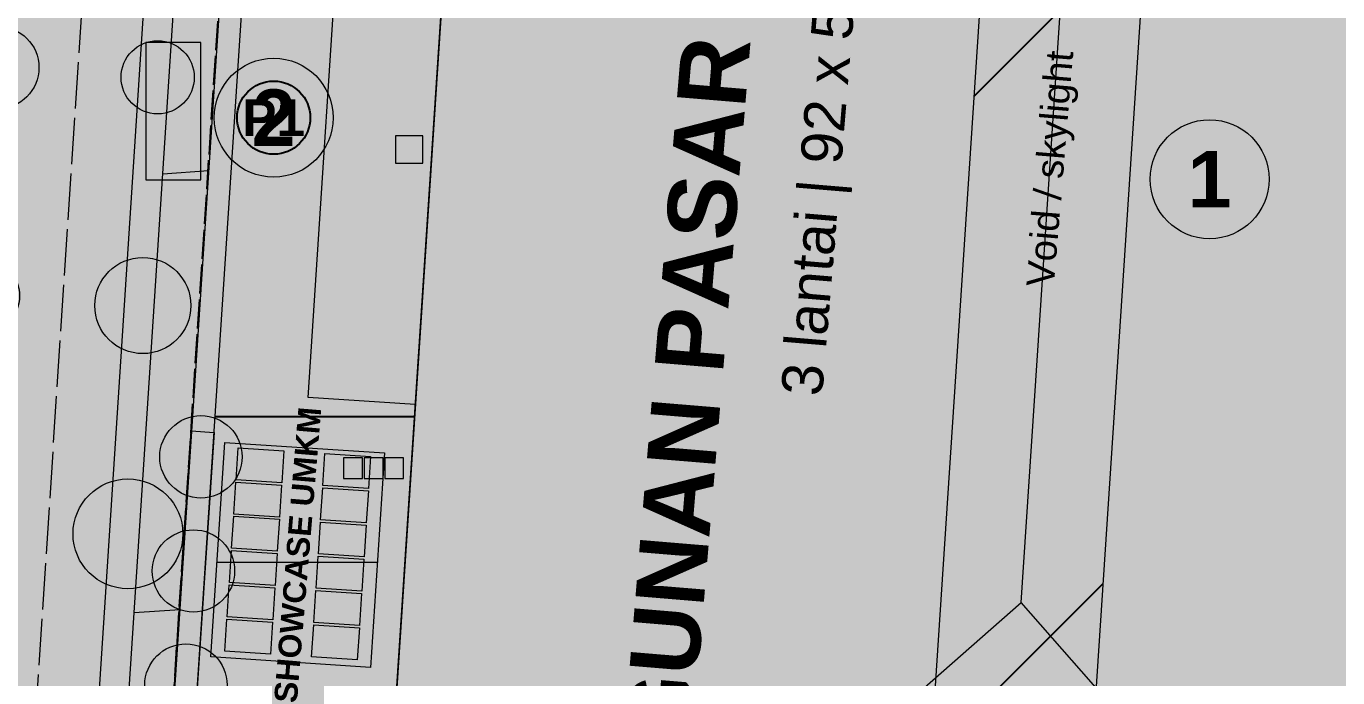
# Model space of a CAD drawing. Header units: metres. Extents: x 305859 to 307221, y 9155922 to 9156786.
# Drawn here: x 306875.2 to 306932.5, y 9156313.9 to 9156342.4 of the extents above; entities that cross this region are included whole.
import ezdxf
from ezdxf.enums import TextEntityAlignment as Align

# ---------------------------------------------------------------- set-up
doc = ezdxf.new("R2010")
doc.units = ezdxf.units.M
doc.linetypes.add('DASHED', pattern=[1.524, 1.27, -0.254])
doc.linetypes.add('DASHED2', pattern=[0.762, 0.635, -0.127])
for name, color, linetype, lineweight, true_color in [('A-ALUR_WISATA', 7, 'DASHED2', 50, 0xeb7800), ('A-PINTU', 7, 'Continuous', 25, 0xc81414), ('B-BATAS_HPL_INDIKATIF', 7, 'DASHED', 25, 0x781414), ('B-BAYANGAN', 7, 'Continuous', 0, 0x76786c), ('D-PASAR_BANGUNAN', 7, 'Continuous', 35, 0xb03a2e), ('D-SHOWCASE_LAPAK', 7, 'Continuous', 13, 0xe98c2c), ('D-SHOWCASE_PLAZA', 7, 'Continuous', 13, 0xf7e3a3), ('J-BADAN_KOLEKTOR', 7, 'Continuous', 13, 0x6e6e6e), ('J-MARKA_TEPI', 7, 'Continuous', 13, 0xffffff), ('J-SUMBU_KOLEKTOR', 7, 'DASHED', 18, 0xffffff), ('P-TROTOAR_AYANI', 7, 'Continuous', 9, 0xd6c8b2), ('S-ZEBRA_CROSS', 7, 'Continuous', 0, 0xffffff), ('T-LABEL_ELEMEN', 7, 'Continuous', 0, 0x141414), ('T-NOMOR_ELEMEN', 7, 'Continuous', 18, 0x141414), ('U-HIDRAN', 7, 'Continuous', 18, 0xdc1e1e), ('U-PENANDA', 7, 'Continuous', 18, 0x192d78), ('V-JALUR_HIJAU_AYANI', 7, 'Continuous', 0, 0x96cd78), ('V-POHON_PENEDUH', 7, 'Continuous', 13, 0x288232)]:
    doc.layers.add(name, color=color, linetype=linetype, lineweight=lineweight, true_color=true_color)
for name, color, linetype in [('D-HALAMAN_DEPAN', 7, 'Continuous'), ('D-PASAR_KANOPI', 7, 'Continuous'), ('D-PASAR_SKYLIGHT', 7, 'Continuous'), ('G-PERKERASAN', 7, 'Continuous'), ('G-TANAH', 7, 'Continuous'), ('J-MARKA_JALAN', 7, 'Continuous'), ('U-HALTE', 7, 'Continuous'), ('U-TITIK_PILAH', 7, 'Continuous'), ('V-PLANTER_DEPAN', 7, 'Continuous')]:
    doc.layers.add(name, color=color, linetype=linetype)
doc.styles.add('ARIAL', font='arial.ttf')
doc.styles.add('ARIALB', font='arialbd.ttf')

# ---------------------------------------------------------------- blocks, each defined once
blk = doc.blocks.new('PILAH')
at = {"true_color": 0x2e8c40}
h = blk.add_hatch(color=97, dxfattribs=at)
h.dxf.hatch_style = 1
h.paths.add_polyline_path([(-0.9, -0.3), (-0.35, -0.3), (-0.35, 0.3), (-0.9, 0.3)])
at = {"true_color": 0xecb01e}
h = blk.add_hatch(color=40, dxfattribs=at)
h.dxf.hatch_style = 1
h.paths.add_polyline_path([(-0.3, -0.3), (0.25, -0.3), (0.25, 0.3), (-0.3, 0.3)])
at = {"true_color": 0x6e6e6e}
h = blk.add_hatch(color=8, dxfattribs=at)
h.dxf.hatch_style = 1
h.paths.add_polyline_path([(0.3, -0.3), (0.85, -0.3), (0.85, 0.3), (0.3, 0.3)])
at = {"color": 250, "lineweight": 9, "true_color": 0x1e1e1e}
for points in [[(-0.9, -0.3), (-0.35, -0.3), (-0.35, 0.3), (-0.9, 0.3)], [(-0.3, -0.3), (0.25, -0.3), (0.25, 0.3), (-0.3, 0.3)], [(0.3, -0.3), (0.85, -0.3), (0.85, 0.3), (0.3, 0.3)]]:
    blk.add_lwpolyline(points, close=True, dxfattribs=at)
blk = doc.blocks.new('POHON')
at = {"true_color": 0x347638}
h = blk.add_hatch(color=97, dxfattribs=at)
h.dxf.hatch_style = 1
edge = h.paths.add_edge_path()
edge.add_arc((0, 0), 1, 0, 360)
at = {"true_color": 0x3e843e}
h = blk.add_hatch(color=97, dxfattribs=at)
h.dxf.hatch_style = 1
edge = h.paths.add_edge_path()
edge.add_arc((0, 0.78), 0.32, 0, 360)
h = blk.add_hatch(color=97, dxfattribs=at)
h.dxf.hatch_style = 1
edge = h.paths.add_edge_path()
edge.add_arc((-0.552, 0.552), 0.32, 0, 360)
at = {"true_color": 0x62a556}
h = blk.add_hatch(color=85, dxfattribs=at)
h.dxf.hatch_style = 1
edge = h.paths.add_edge_path()
edge.add_arc((-0.2, 0.22), 0.55, 0, 360)
at = {"true_color": 0x3e843e}
h = blk.add_hatch(color=97, dxfattribs=at)
h.dxf.hatch_style = 1
edge = h.paths.add_edge_path()
edge.add_arc((0.552, 0.552), 0.32, 0, 360)
at = {"true_color": 0x697060}
h = blk.add_hatch(color=251, dxfattribs=at)
h.dxf.hatch_style = 1
edge = h.paths.add_edge_path()
edge.add_arc((0.38, -0.38), 1, 0, 360)
at = {"true_color": 0x3e843e}
h = blk.add_hatch(color=97, dxfattribs=at)
h.dxf.hatch_style = 1
edge = h.paths.add_edge_path()
edge.add_arc((-0.78, 0), 0.32, 0, 360)
h = blk.add_hatch(color=97, dxfattribs=at)
h.dxf.hatch_style = 1
edge = h.paths.add_edge_path()
edge.add_arc((0.78, 0), 0.32, 0, 360)
h = blk.add_hatch(color=97, dxfattribs=at)
h.dxf.hatch_style = 1
edge = h.paths.add_edge_path()
edge.add_arc((-0.552, -0.552), 0.32, 0, 360)
h = blk.add_hatch(color=97, dxfattribs=at)
h.dxf.hatch_style = 1
edge = h.paths.add_edge_path()
edge.add_arc((0.552, -0.552), 0.32, 0, 360)
h = blk.add_hatch(color=97, dxfattribs=at)
h.dxf.hatch_style = 1
edge = h.paths.add_edge_path()
edge.add_arc((0, -0.78), 0.32, 0, 360)
at = {"color": 99, "lineweight": 9, "true_color": 0x235528}
blk.add_circle((0, 0), 1, dxfattribs=at)
blk = doc.blocks.new('HIDRAN')
h = blk.add_hatch(color=1)
h.dxf.hatch_style = 1
h.paths.add_polyline_path([(-0.6, -0.6), (0.6, -0.6), (0.6, 0.6), (-0.6, 0.6)])
at = {"color": 7}
blk.add_lwpolyline([(-0.6, -0.6), (0.6, -0.6), (0.6, 0.6), (-0.6, 0.6)], close=True, dxfattribs=at)
blk = doc.blocks.new('PENANDA')
at = {"true_color": 0x192d78}
h = blk.add_hatch(color=166, dxfattribs=at)
h.dxf.hatch_style = 1
h.paths.add_polyline_path([(0, 1.6), (-1.4, -0.9), (1.4, -0.9)])
blk = doc.blocks.new('PINTU_PEJALAN_KAKI')
at = {"true_color": 0x148c3c}
h = blk.add_hatch(color=116, dxfattribs=at)
h.dxf.hatch_style = 1
edge = h.paths.add_edge_path()
edge.add_arc((0, 0), 1.6, 0, 360)
at = {"color": 7}
blk.add_circle((0, 0), 1.6, dxfattribs=at)

msp = doc.modelspace()

# ---------------------------------------------------------------- hatches: boundary and pattern name
at = {"layer": 'A-ALUR_WISATA', "true_color": 0xeb7800}
h = msp.add_hatch(color=30, dxfattribs=at)
h.dxf.hatch_style = 1
h.paths.add_polyline_path([(306884.032, 9156315.926), (306884.059, 9156315.983), (306884.435, 9156316.71), (306884.47, 9156316.771), (306884.889, 9156317.432), (306885.256, 9156318.011), (306885.57, 9156318.507), (306885.832, 9156318.92), (306886.042, 9156319.251), (306886.199, 9156319.499), (306886.304, 9156319.664), (306886.357, 9156319.747), (306887.708, 9156318.89), (306887.655, 9156318.808), (306887.551, 9156318.642), (306887.393, 9156318.394), (306887.184, 9156318.064), (306886.922, 9156317.65), (306886.607, 9156317.154), (306886.24, 9156316.575), (306885.84, 9156315.943), (306885.494, 9156315.275), (306885.263, 9156314.728), (306883.789, 9156315.35), (306884.032, 9156315.926)])
h = msp.add_hatch(color=30, dxfattribs=at)
h.dxf.hatch_style = 1
h.paths.add_polyline_path([(306887.032, 9156319.319), (306886.287, 9156314.108), (306882.638, 9156316.421)])
at = {"layer": 'B-BAYANGAN', "true_color": 0x76786c}
h = msp.add_hatch(color=8, dxfattribs=at)
h.dxf.hatch_style = 1
h.paths.add_polyline_path([(306898.383, 9156381.471), (306952.267, 9156377.931), (306946.236, 9156286.128), (306892.352, 9156289.669), (306898.383, 9156381.471)])
h = msp.add_hatch(color=8, dxfattribs=at)
h.dxf.hatch_style = 1
h.paths.add_polyline_path([(306875.277, 9156321.739), (306875.028, 9156315.585), (306856.719, 9156316.326), (306856.968, 9156322.48), (306875.277, 9156321.739)])
at = {"layer": 'D-HALAMAN_DEPAN', "true_color": 0xecdec4}
h = msp.add_hatch(color=254, dxfattribs=at)
h.dxf.hatch_style = 1
h.paths.add_polyline_path([(306887.459, 9156386.836), (306896.141, 9156386.266), (306889.801, 9156289.774), (306881.12, 9156290.344), (306887.459, 9156386.836)])
at = {"layer": 'D-HALAMAN_DEPAN', "true_color": 0xd6c4a4}
h = msp.add_hatch(dxfattribs=at)
h.set_pattern_fill('NET', color=9, scale=6)
h.paths.add_polyline_path([(306887.459, 9156386.836), (306896.141, 9156386.266), (306889.801, 9156289.774), (306881.12, 9156290.344), (306887.459, 9156386.836)])
at = {"layer": 'D-PASAR_BANGUNAN', "true_color": 0xd05240}
h = msp.add_hatch(color=13, dxfattribs=at)
h.dxf.hatch_style = 1
h.paths.add_polyline_path([(306895.984, 9156383.871), (306895.984, 9156383.871), (306921.155, 9156355.159), (306918.664, 9156317.24), (306889.952, 9156292.069), (306895.984, 9156383.871)])
at = {"layer": 'D-PASAR_BANGUNAN', "true_color": 0xa34133}
h = msp.add_hatch(color=15, dxfattribs=at)
h.dxf.hatch_style = 1
h.paths.add_polyline_path([(306918.664, 9156317.24), (306921.155, 9156355.159), (306949.867, 9156380.331), (306943.836, 9156288.529), (306918.664, 9156317.24)])
at = {"layer": 'D-PASAR_BANGUNAN', "true_color": 0xa64233}
h = msp.add_hatch(color=15, dxfattribs=at)
h.dxf.hatch_style = 1
h.paths.add_polyline_path([(306918.664, 9156317.24), (306943.836, 9156288.529), (306943.836, 9156288.529), (306889.952, 9156292.069), (306918.664, 9156317.24)])
at = {"layer": 'D-PASAR_KANOPI', "true_color": 0x404044}
h = msp.add_hatch(color=250, dxfattribs=at)
h.dxf.hatch_style = 1
h.paths.add_polyline_path([(306889.084, 9156350.551), (306893.774, 9156350.243), (306892.174, 9156325.896), (306887.485, 9156326.204), (306889.084, 9156350.551)])
at = {"layer": 'D-PASAR_SKYLIGHT', "true_color": 0xa8cee6}
h = msp.add_hatch(color=9, dxfattribs=at)
h.dxf.hatch_style = 1
h.paths.add_polyline_path([(306918.253, 9156364.369), (306925.238, 9156363.91), (306921.566, 9156308.03), (306914.581, 9156308.489), (306918.253, 9156364.369)])
at = {"layer": 'D-PASAR_SKYLIGHT', "true_color": 0x82aac8}
h = msp.add_hatch(dxfattribs=at)
h.set_pattern_fill('ANSI31', color=143, scale=6)
h.paths.add_polyline_path([(306918.253, 9156364.369), (306925.238, 9156363.91), (306921.566, 9156308.03), (306914.581, 9156308.489), (306918.253, 9156364.369)])
at = {"layer": 'D-SHOWCASE_LAPAK', "true_color": 0xe98c2c}
h = msp.add_hatch(color=30, dxfattribs=at)
h.dxf.hatch_style = 1
h.paths.add_polyline_path([(306884.433, 9156323.999), (306886.429, 9156323.868), (306886.337, 9156322.471), (306884.342, 9156322.602), (306884.433, 9156323.999)])
h = msp.add_hatch(color=30, dxfattribs=at)
h.dxf.hatch_style = 1
h.paths.add_polyline_path([(306888.225, 9156323.75), (306890.221, 9156323.619), (306890.129, 9156322.222), (306888.133, 9156322.353), (306888.225, 9156323.75)])
h = msp.add_hatch(color=30, dxfattribs=at)
h.dxf.hatch_style = 1
h.paths.add_polyline_path([(306884.335, 9156322.502), (306886.331, 9156322.371), (306886.239, 9156320.974), (306884.243, 9156321.105), (306884.335, 9156322.502)])
h = msp.add_hatch(color=30, dxfattribs=at)
h.dxf.hatch_style = 1
h.paths.add_polyline_path([(306888.127, 9156322.253), (306890.123, 9156322.122), (306890.031, 9156320.725), (306888.035, 9156320.856), (306888.127, 9156322.253)])
h = msp.add_hatch(color=30, dxfattribs=at)
h.dxf.hatch_style = 1
h.paths.add_polyline_path([(306884.237, 9156321.006), (306886.232, 9156320.874), (306886.141, 9156319.477), (306884.145, 9156319.609), (306884.237, 9156321.006)])
h = msp.add_hatch(color=30, dxfattribs=at)
h.dxf.hatch_style = 1
h.paths.add_polyline_path([(306888.029, 9156320.756), (306890.024, 9156320.625), (306889.933, 9156319.228), (306887.937, 9156319.359), (306888.029, 9156320.756)])
h = msp.add_hatch(color=30, dxfattribs=at)
h.dxf.hatch_style = 1
h.paths.add_polyline_path([(306884.138, 9156319.509), (306886.134, 9156319.378), (306886.042, 9156317.981), (306884.047, 9156318.112), (306884.138, 9156319.509)])
h = msp.add_hatch(color=30, dxfattribs=at)
h.dxf.hatch_style = 1
h.paths.add_polyline_path([(306887.93, 9156319.26), (306889.926, 9156319.129), (306889.834, 9156317.732), (306887.838, 9156317.863), (306887.93, 9156319.26)])
h = msp.add_hatch(color=30, dxfattribs=at)
h.dxf.hatch_style = 1
h.paths.add_polyline_path([(306884.04, 9156318.012), (306886.036, 9156317.881), (306885.944, 9156316.484), (306883.948, 9156316.615), (306884.04, 9156318.012)])
h = msp.add_hatch(color=30, dxfattribs=at)
h.dxf.hatch_style = 1
h.paths.add_polyline_path([(306887.832, 9156317.763), (306889.828, 9156317.632), (306889.736, 9156316.235), (306887.74, 9156316.366), (306887.832, 9156317.763)])
h = msp.add_hatch(color=30, dxfattribs=at)
h.dxf.hatch_style = 1
h.paths.add_polyline_path([(306883.942, 9156316.515), (306885.937, 9156316.384), (306885.846, 9156314.987), (306883.85, 9156315.118), (306883.942, 9156316.515)])
h = msp.add_hatch(color=30, dxfattribs=at)
h.dxf.hatch_style = 1
h.paths.add_polyline_path([(306887.734, 9156316.266), (306889.729, 9156316.135), (306889.637, 9156314.738), (306887.642, 9156314.869), (306887.734, 9156316.266)])
at = {"layer": 'D-SHOWCASE_PLAZA', "true_color": 0xf6e6ba}
h = msp.add_hatch(color=254, dxfattribs=at)
h.dxf.hatch_style = 1
h.paths.add_polyline_path([(306890.833, 9156323.779), (306890.217, 9156314.399), (306883.232, 9156314.858), (306883.848, 9156324.238), (306890.833, 9156323.779)])
at = {"layer": 'D-SHOWCASE_PLAZA', "true_color": 0xdcc496}
h = msp.add_hatch(dxfattribs=at)
h.set_pattern_fill('NET', color=31, scale=4)
h.paths.add_polyline_path([(306890.833, 9156323.779), (306890.217, 9156314.399), (306883.232, 9156314.858), (306883.848, 9156324.238), (306890.833, 9156323.779)])
at = {"layer": 'G-PERKERASAN', "true_color": 0xe0ded9}
h = msp.add_hatch(color=254, dxfattribs=at)
h.dxf.hatch_style = 1
h.paths.add_polyline_path([(306908.991, 9156199.224), (306871.946, 9156198.019), (306868.838, 9156144.144), (306843.973, 9156139.654), (306613.966, 9156113.407), (306520.721, 9156109.954), (306448.831, 9156118.111), (306448.831, 9156123.174), (306477.156, 9156118.515), (306520.147, 9156115.685), (306566.866, 9156115.258), (306613.832, 9156118.698), (306780.378, 9156142.221), (306834.175, 9156150.611), (306834.206, 9156150.614), (306834.236, 9156150.619), (306836.67, 9156150.94), (306832.652, 9156160.25), (306794.325, 9156155.537), (306785.065, 9156153.865), (306754.667, 9156148.377), (306749.086, 9156147.369), (306735.941, 9156145.416), (306694.109, 9156139.201), (306682.572, 9156137.435), (306647.045, 9156131.998), (306596.424, 9156127.396), (306534.299, 9156127.396), (306532.491, 9156127.582), (306527.336, 9156128.112), (306527.76, 9156145.94), (306529.801, 9156231.677), (306512.264, 9156228.096), (306472.743, 9156232.048), (306466.174, 9156213.241), (306448.831, 9156196.713), (306448.831, 9156532.371), (306504.834, 9156523.084), (306572.178, 9156510.306), (306677.166, 9156490.276), (306781.809, 9156471.972), (306833.432, 9156467.309), (306884.355, 9156462.71), (306888.869, 9156462.302), (306908.991, 9156460.229), (306908.991, 9156405.135), (306880.738, 9156410.367), (306872.191, 9156289.958), (306880.063, 9156289.504), (306887.261, 9156399.075), (306908.991, 9156395.952), (306908.991, 9156283.201), (306908.991, 9156208.942), (306891.749, 9156208.374), (306886.184, 9156208.191), (306882.096, 9156208.056), (306881.637, 9156222), (306879.908, 9156222), (306879.787, 9156200), (306885.632, 9156200.303), (306885.601, 9156199.857), (306906.625, 9156201.392), (306908.7, 9156201.5), (306908.991, 9156201.535), (306908.991, 9156199.224)])
h = msp.add_hatch(color=254, dxfattribs=at)
h.dxf.hatch_style = 1
h.paths.add_polyline_path([(306908.991, 9156395.952), (306922.21, 9156394.052), (306922.21, 9156282.333), (306908.991, 9156283.201), (306908.991, 9156395.952)])
h = msp.add_hatch(color=254, dxfattribs=at)
h.dxf.hatch_style = 1
h.paths.add_polyline_path([(306922.21, 9156394.052), (306926.792, 9156393.394), (306926.792, 9156282.032), (306922.21, 9156282.333), (306922.21, 9156394.052)])
h = msp.add_hatch(color=254, dxfattribs=at)
h.dxf.hatch_style = 1
h.paths.add_polyline_path([(306926.792, 9156393.394), (306929.916, 9156392.945), (306929.916, 9156261.296), (306927.056, 9156261.509), (306926.792, 9156257.086), (306926.792, 9156271.604), (306928.187, 9156271.524), (306928.036, 9156269.223), (306928.869, 9156281.895), (306926.792, 9156282.032), (306926.792, 9156393.394)])
h = msp.add_hatch(color=254, dxfattribs=at)
h.dxf.hatch_style = 1
h.paths.add_polyline_path([(306931, 9156209.666), (306929.916, 9156209.631), (306929.916, 9156259.541), (306929.927, 9156259.555), (306930.157, 9156261.278), (306929.916, 9156261.296), (306929.916, 9156392.945), (306931, 9156392.789), (306931, 9156222), (306930.999, 9156222), (306931, 9156221.984), (306931, 9156209.666)])
h = msp.add_hatch(color=254, dxfattribs=at)
h.dxf.hatch_style = 1
h.paths.add_polyline_path([(306943.75, 9156257.402), (306939.004, 9156257.259), (306938.296, 9156251.964), (306943.75, 9156252.55), (306943.75, 9156243.999), (306937.135, 9156243.288), (306936.916, 9156241.65), (306943.75, 9156241.941), (306943.75, 9156223.988), (306936.735, 9156223.69), (306936.199, 9156236.286), (306935.2, 9156228.814), (306936.303, 9156207.503), (306936.331, 9156207.451), (306936.58, 9156207.102), (306936.871, 9156206.787), (306937.199, 9156206.511), (306937.56, 9156206.279), (306937.946, 9156206.094), (306938.353, 9156205.959), (306938.774, 9156205.876), (306939.202, 9156205.847), (306939.648, 9156205.874), (306943.75, 9156206.375), (306943.75, 9156202.796), (306931, 9156201.32), (306931, 9156204.2), (306931, 9156204.2), (306931, 9156205.774), (306931.041, 9156205.825), (306931.282, 9156206.213), (306931.355, 9156206.378), (306931.184, 9156209.672), (306931, 9156209.666), (306931, 9156209.666), (306931, 9156221.984), (306931, 9156221.978), (306931, 9156222), (306931, 9156222), (306931, 9156392.789), (306943.75, 9156390.956), (306943.75, 9156257.402)])
at = {"layer": 'G-TANAH', "true_color": 0xddc498}
h = msp.add_hatch(color=31, dxfattribs=at)
h.dxf.hatch_style = 1
h.paths.add_polyline_path([(306990.914, 9156275.514), (306984.02, 9156275.967), (306957.078, 9156277.737), (306964.322, 9156387.999), (306887.261, 9156399.075), (306880.063, 9156289.504), (306871.511, 9156289.998), (306880.545, 9156410.402), (306972.637, 9156393.351), (306964.486, 9156279.602), (306990.978, 9156277.564), (306990.915, 9156275.513), (306990.915, 9156275.514), (306990.914, 9156275.514)])
at = {"layer": 'G-TANAH', "true_color": 0xba9c6e}
h = msp.add_hatch(dxfattribs=at)
h.set_pattern_fill('AR-SAND', color=33, scale=0.06)
h.paths.add_polyline_path([(306990.914, 9156275.514), (306984.02, 9156275.967), (306957.078, 9156277.737), (306964.322, 9156387.999), (306887.261, 9156399.075), (306880.063, 9156289.504), (306871.511, 9156289.998), (306880.545, 9156410.402), (306972.637, 9156393.351), (306964.486, 9156279.602), (306990.978, 9156277.564), (306990.915, 9156275.513), (306990.915, 9156275.514), (306990.914, 9156275.514)])
at = {"layer": 'J-BADAN_KOLEKTOR', "true_color": 0x54565a}
h = msp.add_hatch(color=251, dxfattribs=at)
h.dxf.hatch_style = 1
h.paths.add_polyline_path([(306895.109, 9156755), (306901.126, 9156755), (306901.06, 9156754.126), (306900.401, 9156745.424), (306900.396, 9156745.357), (306900.393, 9156745.291), (306895.475, 9156629.11), (306895.474, 9156629.085), (306895.474, 9156629.061), (306893.315, 9156557.748), (306893.149, 9156552.271), (306893.014, 9156547.717), (306892.993, 9156546.713), (306891.335, 9156465.673), (306891.237, 9156460.847), (306891.218, 9156460.566), (306890.645, 9156455.57), (306884.99, 9156406.251), (306884.352, 9156400.688), (306883.008, 9156380.059), (306877.639, 9156297.634), (306877.621, 9156297.351), (306877.32, 9156262.081), (306877.209, 9156249.122), (306877.194, 9156247.327), (306877.054, 9156230.998), (306876.993, 9156223.828), (306876.993, 9156223.827), (306876.813, 9156202.951), (306876.76, 9156196.862), (306876.753, 9156196.674), (306876.43, 9156192.144), (306875.837, 9156183.84), (306875.836, 9156183.815), (306875.834, 9156183.79), (306874.011, 9156152.681), (306874.01, 9156152.675), (306874.01, 9156152.669), (306873.9, 9156150.695), (306873.792, 9156148.75), (306873.788, 9156148.669), (306873.786, 9156148.588), (306873.743, 9156145.719), (306873.719, 9156144.136), (306873.718, 9156144.098), (306873.716, 9156144.044), (306873.716, 9156144.024), (306873.714, 9156143.986), (306873.657, 9156142.889), (306873.495, 9156139.805), (306873.492, 9156139.752), (306873.491, 9156139.7), (306873.213, 9156129.068), (306873.057, 9156123.08), (306872.863, 9156115.623), (306872.83, 9156115.253), (306872.163, 9156110.834), (306864.194, 9156058.08), (306864.167, 9156057.904), (306864.156, 9156057.726), (306856.177, 9155926.453), (306856.161, 9155926.329), (306856.143, 9155926.324), (306850.18, 9155926.687), (306850.597, 9155933.547), (306857.836, 9156052.639), (306858.186, 9156058.401), (306858.215, 9156058.667), (306858.909, 9156063.262), (306864.38, 9156099.484), (306866.833, 9156115.72), (306866.87, 9156115.965), (306866.876, 9156116.213), (306866.922, 9156117.98), (306867.495, 9156139.935), (306867.495, 9156139.962), (306867.497, 9156140.001), (306867.498, 9156140.014), (306867.499, 9156140.041), (306867.717, 9156144.189), (306867.72, 9156144.264), (306867.722, 9156144.338), (306867.781, 9156148.295), (306867.789, 9156148.8), (306867.79, 9156148.84), (306867.793, 9156148.916), (306867.793, 9156148.921), (306867.795, 9156148.961), (306867.862, 9156150.175), (306868.019, 9156153.006), (306869.543, 9156179.003), (306869.847, 9156184.185), (306869.849, 9156184.223), (306870.257, 9156189.937), (306870.599, 9156194.727), (306870.753, 9156196.882), (306870.761, 9156197.007), (306870.763, 9156197.132), (306870.863, 9156208.724), (306870.993, 9156223.879), (306870.993, 9156223.879), (306871.049, 9156230.433), (306871.196, 9156247.647), (306871.329, 9156263.171), (306871.446, 9156276.873), (306871.551, 9156289.206), (306871.622, 9156297.487), (306871.628, 9156297.656), (306871.981, 9156303.077), (306872.914, 9156317.396), (306878.368, 9156401.127), (306878.372, 9156401.176), (306878.38, 9156401.273), (306878.385, 9156401.322), (306880.543, 9156420.136), (306884.601, 9156455.528), (306885.241, 9156461.11), (306885.363, 9156467.081), (306887.015, 9156547.847), (306887.016, 9156547.874), (306887.152, 9156552.449), (306887.152, 9156552.45), (306889.305, 9156623.574), (306889.305, 9156623.574), (306889.478, 9156629.285), (306889.479, 9156629.321), (306889.699, 9156634.526), (306892.239, 9156694.527), (306894.165, 9156740.037), (306894.403, 9156745.661), (306894.409, 9156745.761), (306894.798, 9156750.892), (306895.109, 9156755)])
at = {"layer": 'J-MARKA_JALAN', "true_color": 0xffffff}
h = msp.add_hatch(color=7, dxfattribs=at)
h.dxf.hatch_style = 1
h.paths.add_polyline_path([(306874.915, 9156327.2), (306874.165, 9156325.6), (306874.635, 9156325.6), (306874.635, 9156322.8), (306875.195, 9156322.8), (306875.195, 9156325.6), (306875.665, 9156325.6)])
at = {"layer": 'P-TROTOAR_AYANI', "true_color": 0xd8d0c2}
h = msp.add_hatch(color=254, dxfattribs=at)
h.dxf.hatch_style = 1
h.paths.add_polyline_path([(306880.115, 9156293.223), (306879.749, 9156293.684), (306879.43, 9156294.179), (306879.161, 9156294.702), (306878.944, 9156295.249), (306878.783, 9156295.815), (306878.677, 9156296.394), (306878.629, 9156296.98), (306878.639, 9156297.593), (306884.005, 9156379.97), (306884.074, 9156380.579), (306884.199, 9156381.155), (306884.378, 9156381.716), (306884.613, 9156382.256), (306884.899, 9156382.771), (306885.234, 9156383.255), (306885.614, 9156383.704), (306886.038, 9156384.114), (306886.302, 9156384.324), (306886.014, 9156379.941), (306885.997, 9156379.791), (306885.14, 9156366.628), (306880.304, 9156293.027), (306880.115, 9156293.223)])
at = {"layer": 'P-TROTOAR_AYANI', "true_color": 0xc4bcae}
h = msp.add_hatch(dxfattribs=at)
h.set_pattern_fill('NET', color=9, scale=6, angle=4)
h.paths.add_polyline_path([(306880.115, 9156293.223), (306879.749, 9156293.684), (306879.43, 9156294.179), (306879.161, 9156294.702), (306878.944, 9156295.249), (306878.783, 9156295.815), (306878.677, 9156296.394), (306878.629, 9156296.98), (306878.639, 9156297.593), (306884.005, 9156379.97), (306884.074, 9156380.579), (306884.199, 9156381.155), (306884.378, 9156381.716), (306884.613, 9156382.256), (306884.899, 9156382.771), (306885.234, 9156383.255), (306885.614, 9156383.704), (306886.038, 9156384.114), (306886.302, 9156384.324), (306886.014, 9156379.941), (306885.997, 9156379.791), (306885.14, 9156366.628), (306880.304, 9156293.027), (306880.115, 9156293.223)])
at = {"layer": 'S-ZEBRA_CROSS', "true_color": 0xffffff}
h = msp.add_hatch(color=7, dxfattribs=at)
h.dxf.hatch_style = 1
h.paths.add_polyline_path([(306875.41, 9156336.47), (306875.41, 9156339.47), (306875.91, 9156339.47), (306875.91, 9156336.47), (306875.41, 9156336.47)])
h = msp.add_hatch(color=7, dxfattribs=at)
h.dxf.hatch_style = 1
h.paths.add_polyline_path([(306876.21, 9156336.47), (306876.21, 9156339.47), (306876.71, 9156339.47), (306876.71, 9156336.47), (306876.21, 9156336.47)])
h = msp.add_hatch(color=7, dxfattribs=at)
h.dxf.hatch_style = 1
h.paths.add_polyline_path([(306877.01, 9156336.47), (306877.01, 9156339.47), (306877.51, 9156339.47), (306877.51, 9156336.47), (306877.01, 9156336.47)])
h = msp.add_hatch(color=7, dxfattribs=at)
h.dxf.hatch_style = 1
h.paths.add_polyline_path([(306877.81, 9156336.47), (306877.81, 9156339.47), (306878.31, 9156339.47), (306878.31, 9156336.47), (306877.81, 9156336.47)])
h = msp.add_hatch(color=7, dxfattribs=at)
h.dxf.hatch_style = 1
h.paths.add_polyline_path([(306878.61, 9156336.47), (306878.61, 9156339.47), (306879.11, 9156339.47), (306879.11, 9156336.47), (306878.61, 9156336.47)])
h = msp.add_hatch(color=7, dxfattribs=at)
h.dxf.hatch_style = 1
h.paths.add_polyline_path([(306879.41, 9156336.47), (306879.41, 9156339.47), (306879.91, 9156339.47), (306879.91, 9156336.47), (306879.41, 9156336.47)])
h = msp.add_hatch(color=7, dxfattribs=at)
h.dxf.hatch_style = 1
h.paths.add_polyline_path([(306880.21, 9156336.47), (306880.21, 9156339.47), (306880.71, 9156339.47), (306880.71, 9156336.47), (306880.21, 9156336.47)])
h = msp.add_hatch(color=7, dxfattribs=at)
h.dxf.hatch_style = 1
h.paths.add_polyline_path([(306881.01, 9156336.47), (306881.01, 9156339.47), (306881.51, 9156339.47), (306881.51, 9156336.47), (306881.01, 9156336.47)])
h = msp.add_hatch(color=7, dxfattribs=at)
h.dxf.hatch_style = 1
h.paths.add_polyline_path([(306881.81, 9156336.47), (306881.81, 9156339.47), (306882.31, 9156339.47), (306882.31, 9156336.47), (306881.81, 9156336.47)])
h = msp.add_hatch(color=7, dxfattribs=at)
h.dxf.hatch_style = 1
h.paths.add_polyline_path([(306882.61, 9156336.47), (306882.61, 9156339.47), (306883.11, 9156339.47), (306883.11, 9156336.47), (306882.61, 9156336.47)])
h = msp.add_hatch(color=7, dxfattribs=at)
h.dxf.hatch_style = 1
h.paths.add_polyline_path([(306887.485, 9156326.204), (306887.934, 9156326.174), (306887.835, 9156324.678), (306887.386, 9156324.707), (306887.485, 9156326.204)])
h = msp.add_hatch(color=7, dxfattribs=at)
h.dxf.hatch_style = 1
h.paths.add_polyline_path([(306888.283, 9156326.151), (306888.732, 9156326.122), (306888.634, 9156324.625), (306888.184, 9156324.655), (306888.283, 9156326.151)])
h = msp.add_hatch(color=7, dxfattribs=at)
h.dxf.hatch_style = 1
h.paths.add_polyline_path([(306889.081, 9156326.099), (306889.53, 9156326.069), (306889.432, 9156324.573), (306888.983, 9156324.602), (306889.081, 9156326.099)])
h = msp.add_hatch(color=7, dxfattribs=at)
h.dxf.hatch_style = 1
h.paths.add_polyline_path([(306889.879, 9156326.046), (306890.328, 9156326.017), (306890.23, 9156324.52), (306889.781, 9156324.55), (306889.879, 9156326.046)])
h = msp.add_hatch(color=7, dxfattribs=at)
h.dxf.hatch_style = 1
h.paths.add_polyline_path([(306890.678, 9156325.994), (306891.127, 9156325.965), (306891.028, 9156324.468), (306890.579, 9156324.497), (306890.678, 9156325.994)])
h = msp.add_hatch(color=7, dxfattribs=at)
h.dxf.hatch_style = 1
h.paths.add_polyline_path([(306891.476, 9156325.942), (306891.925, 9156325.912), (306891.827, 9156324.415), (306891.378, 9156324.445), (306891.476, 9156325.942)])
at = {"layer": 'T-NOMOR_ELEMEN', "true_color": 0xffffff}
h = msp.add_hatch(color=7, dxfattribs=at)
h.dxf.hatch_style = 1
edge = h.paths.add_edge_path()
edge.add_arc((306885.983, 9156338.429), 2.6, 0, 360)
h = msp.add_hatch(color=7, dxfattribs=at)
h.dxf.hatch_style = 1
edge = h.paths.add_edge_path()
edge.add_arc((306926.895, 9156335.741), 2.6, 0, 360)
at = {"layer": 'U-HALTE', "true_color": 0x466ea5}
h = msp.add_hatch(color=155, dxfattribs=at)
h.dxf.hatch_style = 1
h.paths.add_polyline_path([(306882.792, 9156335.717), (306882.792, 9156341.717), (306880.392, 9156341.717), (306880.392, 9156335.717), (306882.792, 9156335.717)])
at = {"layer": 'V-JALUR_HIJAU_AYANI', "true_color": 0x8abe64}
h = msp.add_hatch(color=83, dxfattribs=at)
h.dxf.hatch_style = 1
h.paths.add_polyline_path([(306879.84, 9156292.069), (306879.362, 9156292.563), (306878.935, 9156293.101), (306878.563, 9156293.678), (306878.249, 9156294.289), (306877.996, 9156294.927), (306877.808, 9156295.587), (306877.684, 9156296.263), (306877.628, 9156296.947), (306877.639, 9156297.634), (306883.008, 9156380.059), (306883.087, 9156380.742), (306883.231, 9156381.414), (306883.441, 9156382.068), (306883.715, 9156382.699), (306884.048, 9156383.299), (306884.439, 9156383.865), (306884.884, 9156384.389), (306885.377, 9156384.867), (306885.916, 9156385.294), (306886.386, 9156385.597), (306886.302, 9156384.324), (306886.038, 9156384.114), (306885.614, 9156383.704), (306885.234, 9156383.255), (306884.899, 9156382.771), (306884.613, 9156382.256), (306884.378, 9156381.716), (306884.199, 9156381.155), (306884.074, 9156380.579), (306884.005, 9156379.97), (306878.639, 9156297.593), (306878.629, 9156296.98), (306878.677, 9156296.394), (306878.783, 9156295.815), (306878.944, 9156295.249), (306879.161, 9156294.702), (306879.43, 9156294.179), (306879.749, 9156293.684), (306880.115, 9156293.223), (306880.304, 9156293.027), (306880.22, 9156291.747), (306879.84, 9156292.069)])
at = {"layer": 'V-PLANTER_DEPAN', "true_color": 0x82ba64}
h = msp.add_hatch(color=83, dxfattribs=at)
h.dxf.hatch_style = 1
h.paths.add_polyline_path([(306882.136, 9156305.811), (306881.138, 9156305.876), (306882.377, 9156324.736), (306883.375, 9156324.67), (306882.136, 9156305.811)])

# ---------------------------------------------------------------- linework, layer by layer
at = {"layer": 'B-BATAS_HPL_INDIKATIF'}
msp.add_lwpolyline([(306887.261, 9156399.075), (306964.322, 9156387.999), (306957.078, 9156277.737), (306984.02, 9156275.967), (306982.636, 9156254.912), (306954.796, 9156256.742), (306955.498, 9156267.418), (306928.036, 9156269.223), (306928.869, 9156281.895), (306879.775, 9156285.121), (306887.261, 9156399.075)], close=True, dxfattribs=at)
at = {"layer": 'D-HALAMAN_DEPAN', "color": 253, "lineweight": 9, "true_color": 0xb8ad98}
msp.add_lwpolyline([(306887.459, 9156386.836), (306896.141, 9156386.266), (306889.801, 9156289.774), (306881.12, 9156290.344), (306887.459, 9156386.836)], close=True, dxfattribs=at)
at = {"layer": 'D-PASAR_BANGUNAN', "color": 19, "lineweight": 9, "true_color": 0x66281f}
for p, q in [((306918.664, 9156317.24), (306921.155, 9156355.159)), ((306889.952, 9156292.069), (306918.664, 9156317.24)), ((306943.836, 9156288.529), (306918.664, 9156317.24))]:
    msp.add_line(p, q, dxfattribs=at)
at = {"layer": 'D-PASAR_BANGUNAN', "color": 19, "lineweight": 13, "true_color": 0x66281f}
msp.add_lwpolyline([(306895.983, 9156383.871), (306949.867, 9156380.331), (306943.836, 9156288.528), (306889.952, 9156292.069), (306895.983, 9156383.871)], close=True, dxfattribs=at)
at = {"layer": 'D-PASAR_KANOPI', "color": 250, "lineweight": 13, "true_color": 0x1e1e1e}
msp.add_lwpolyline([(306889.084, 9156350.551), (306893.774, 9156350.243), (306892.174, 9156325.896), (306887.485, 9156326.204), (306889.084, 9156350.551)], close=True, dxfattribs=at)
at = {"layer": 'D-PASAR_SKYLIGHT', "color": 155, "lineweight": 13, "true_color": 0x5a7896}
msp.add_lwpolyline([(306918.253, 9156364.369), (306925.238, 9156363.91), (306921.566, 9156308.03), (306914.581, 9156308.489), (306918.253, 9156364.369)], close=True, dxfattribs=at)
at = {"layer": 'D-SHOWCASE_LAPAK', "color": 34, "lineweight": 13, "true_color": 0x8b541a}
for points in [[(306884.433, 9156323.999), (306886.429, 9156323.868), (306886.337, 9156322.471), (306884.342, 9156322.602), (306884.433, 9156323.999)], [(306888.225, 9156323.75), (306890.221, 9156323.619), (306890.129, 9156322.222), (306888.133, 9156322.353), (306888.225, 9156323.75)], [(306884.335, 9156322.502), (306886.331, 9156322.371), (306886.239, 9156320.974), (306884.243, 9156321.105), (306884.335, 9156322.502)], [(306888.127, 9156322.253), (306890.123, 9156322.122), (306890.031, 9156320.725), (306888.035, 9156320.856), (306888.127, 9156322.253)], [(306884.237, 9156321.006), (306886.232, 9156320.874), (306886.141, 9156319.477), (306884.145, 9156319.609), (306884.237, 9156321.006)], [(306888.029, 9156320.756), (306890.024, 9156320.625), (306889.933, 9156319.228), (306887.937, 9156319.359), (306888.029, 9156320.756)], [(306884.138, 9156319.509), (306886.134, 9156319.378), (306886.042, 9156317.981), (306884.047, 9156318.112), (306884.138, 9156319.509)], [(306887.93, 9156319.26), (306889.926, 9156319.129), (306889.834, 9156317.732), (306887.838, 9156317.863), (306887.93, 9156319.26)], [(306884.04, 9156318.012), (306886.036, 9156317.881), (306885.944, 9156316.484), (306883.948, 9156316.615), (306884.04, 9156318.012)], [(306887.832, 9156317.763), (306889.828, 9156317.632), (306889.736, 9156316.235), (306887.74, 9156316.366), (306887.832, 9156317.763)], [(306883.942, 9156316.515), (306885.937, 9156316.384), (306885.846, 9156314.987), (306883.85, 9156315.118), (306883.942, 9156316.515)], [(306887.734, 9156316.266), (306889.729, 9156316.135), (306889.637, 9156314.738), (306887.642, 9156314.869), (306887.734, 9156316.266)]]:
    msp.add_lwpolyline(points, close=True, dxfattribs=at)
at = {"layer": 'D-SHOWCASE_PLAZA', "color": 253, "lineweight": 9, "true_color": 0xbfb391}
msp.add_lwpolyline([(306890.833, 9156323.779), (306890.217, 9156314.399), (306883.232, 9156314.858), (306883.848, 9156324.238), (306890.833, 9156323.779)], close=True, dxfattribs=at)
at = {"layer": 'J-MARKA_TEPI'}
msp.add_lwpolyline([(306877.435, 9156299.119), (306882.613, 9156378.614)], dxfattribs=at)
at = {"layer": 'J-SUMBU_KOLEKTOR', "linetype": 'DASHED', "ltscale": 1.6}
msp.add_lwpolyline([(306853.175, 9155926.505), (306861.181, 9156058.219), (306869.864, 9156115.701), (306870.494, 9156139.87), (306870.719, 9156144.162), (306870.789, 9156148.775), (306871.015, 9156152.846), (306872.842, 9156184.01), (306873.761, 9156196.887), (306873.993, 9156223.853), (306874.621, 9156297.461), (306881.363, 9156400.956), (306888.237, 9156460.908), (306890.015, 9156547.793), (306890.151, 9156552.361), (306892.476, 9156629.194), (306897.401, 9156745.534), (306898.118, 9156755)], dxfattribs=at)
at = {"layer": 'P-TROTOAR_AYANI', "color": 252, "lineweight": 9, "true_color": 0xa09688}
msp.add_lwpolyline([(306880.115, 9156293.223), (306879.749, 9156293.684), (306879.43, 9156294.179), (306879.161, 9156294.702), (306878.944, 9156295.249), (306878.783, 9156295.815), (306878.677, 9156296.394), (306878.629, 9156296.98), (306878.639, 9156297.593), (306884.005, 9156379.97), (306884.074, 9156380.579), (306884.199, 9156381.155), (306884.378, 9156381.716), (306884.613, 9156382.256), (306884.899, 9156382.771), (306885.234, 9156383.255), (306885.614, 9156383.704), (306886.038, 9156384.114), (306886.302, 9156384.324), (306886.014, 9156379.941), (306885.997, 9156379.791), (306885.14, 9156366.628), (306880.304, 9156293.027), (306880.115, 9156293.223)], close=True, dxfattribs=at)
at = {"layer": 'T-NOMOR_ELEMEN'}
for centre in [(306885.983, 9156338.429), (306926.895, 9156335.741)]:
    msp.add_circle(centre, 2.6, dxfattribs=at)
at = {"layer": 'U-HALTE', "color": 159, "lineweight": 13, "true_color": 0x283c64}
msp.add_lwpolyline([(306882.792, 9156335.717), (306882.792, 9156341.717), (306880.392, 9156341.717), (306880.392, 9156335.717), (306882.792, 9156335.717)], close=True, dxfattribs=at)
at = {"layer": 'V-PLANTER_DEPAN', "color": 85, "lineweight": 9, "true_color": 0x65914e}
msp.add_lwpolyline([(306882.136, 9156305.811), (306881.138, 9156305.876), (306882.377, 9156324.736), (306883.375, 9156324.67), (306882.136, 9156305.811)], close=True, dxfattribs=at)

# ---------------------------------------------------------------- block references
at = {"layer": 'A-PINTU'}
msp.add_blockref('PINTU_PEJALAN_KAKI', (306885.983, 9156338.429), dxfattribs=at)
at = {"layer": 'U-HIDRAN'}
msp.add_blockref('HIDRAN', (306891.904, 9156337.037), dxfattribs=at)
at = {"layer": 'U-PENANDA'}
msp.add_blockref('PENANDA', (306883.189, 9156324.883), dxfattribs=at)
at = {"layer": 'U-TITIK_PILAH', "xscale": 1.5, "yscale": 1.5}
msp.add_blockref('PILAH', (306890.388, 9156323.107), dxfattribs=at)
at = {"layer": 'V-POHON_PENEDUH'}
for p, xscale, yscale, rotation in [((306873.925, 9156340.621), 1.8, 1.8, 178.709218240857), ((306880.913, 9156340.196), 1.6, 1.6, 269.8826113592752), ((306880.263, 9156330.217), 2.1, 2.1, 30.9184781602196), ((306873.275, 9156330.642), 1.6, 1.6, 203.1725855280192), ((306882.804, 9156323.605), 1.8, 1.8, 156.1713972326948), ((306879.613, 9156320.238), 2.4, 2.4, 172.9422376616334), ((306882.476, 9156318.616), 1.8, 1.8, 297.4158906534796), ((306882.149, 9156313.627), 1.8, 1.8, 10.0777412255148)]:
    msp.add_blockref('POHON', p, dxfattribs=dict(at, xscale=xscale, yscale=yscale, rotation=rotation))

# ---------------------------------------------------------------- texts
at = {"layer": 'A-PINTU', "color": 7, "true_color": 0xffffff, "style": 'ARIALB'}
msp.add_text('P1', height=1.6, dxfattribs=at).set_placement((306885.983, 9156338.429), align=Align.MIDDLE_CENTER)
at = {"layer": 'T-LABEL_ELEMEN', "color": 7, "true_color": 0xffffff}
for s, height, style, p in [('BANGUNAN PASAR INDUK KROYA', 3, 'ARIALB', (306904.942, 9156337.183)), ('3 lantai | 92 x 54 m', 1.8, 'ARIAL', (306909.931, 9156336.855))]:
    msp.add_text(s, height=height, rotation=85.24216, dxfattribs=dict(at, style=style)).set_placement(p, align=Align.MIDDLE_CENTER)
at = {"layer": 'T-LABEL_ELEMEN'}
for s, height, style, p in [('Void / skylight', 1.2, 'ARIAL', (306919.91, 9156336.2)), ('SHOWCASE UMKM', 1, 'ARIALB', (306887.032, 9156319.319))]:
    msp.add_text(s, height=height, rotation=85.24216, dxfattribs=dict(at, style=style)).set_placement(p, align=Align.MIDDLE_CENTER)
at = {"layer": 'T-NOMOR_ELEMEN', "style": 'ARIALB'}
for s, p in [('2', (306885.983, 9156338.429)), ('1', (306926.895, 9156335.741))]:
    msp.add_text(s, height=2.47, dxfattribs=at).set_placement(p, align=Align.MIDDLE_CENTER)

doc.saveas('drawing.dxf')
